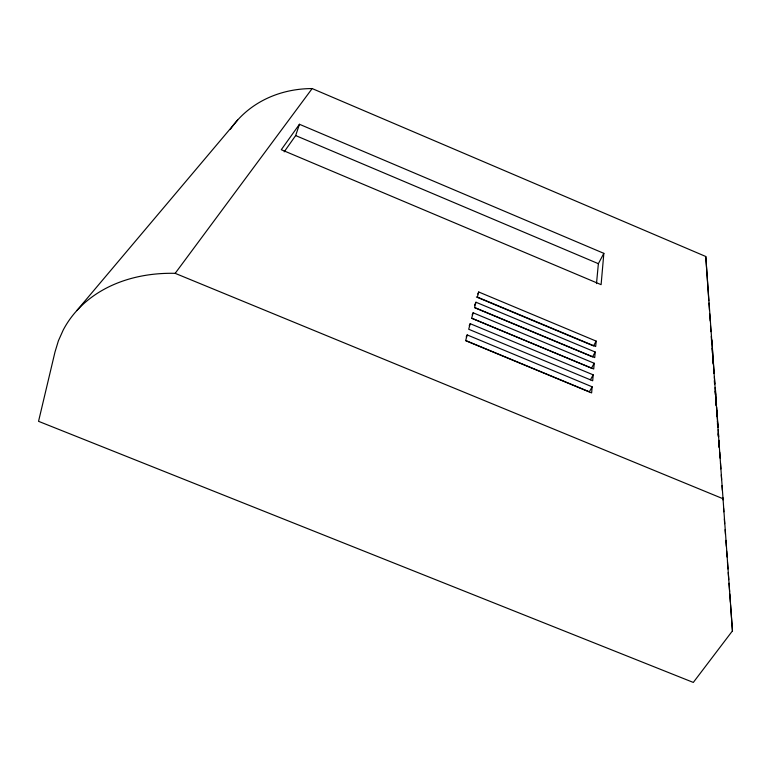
<?xml version="1.0" encoding="UTF-8"?>
<svg xmlns="http://www.w3.org/2000/svg" width="771" height="771" viewBox="0 0 771 771"><rect width="100%" height="100%" fill="white"/><g stroke="black" fill="none" stroke-linecap="round" stroke-linejoin="round"><path stroke-width="1.16" d="M592.157 386.811L591.627 392.931L465.636 340.676L467.187 334.922L592.157 386.811L589.352 391.784L465.838 340.56M593.207 374.851L592.687 380.778L468.71 329.256L470.204 323.685L593.207 374.851L590.441 379.785M594.219 363.257L593.718 369.01L471.679 318.192L473.134 312.795L594.219 363.257L591.492 368.152L471.842 318.336M595.202 352.01L594.72 357.59L474.56 307.475L475.967 302.232L595.202 352.01L592.513 356.867L474.714 307.735M596.166 341.11L595.684 346.516L477.355 297.076L478.724 291.997L596.166 341.11L593.506 345.919L476.382 296.98M603.847 253.351L601.101 284.663L281.28 149.709L299.447 124.276L603.847 253.351L598.373 263.682L596.494 283.603M284.171 151.839L295.659 135.571L299.447 124.276M477.789 293.992L478.724 291.997M474.55 305.258L475.967 302.232M472.17 314.828L473.134 312.795M469.231 325.738L470.204 323.685M466.204 336.994L467.187 334.922M175.171 273.339L312.159 88.569L705.773 256.492L732.45 630.89L693.312 682.431L38.55 421.323L54.992 352.019L58.403 340.782L63.203 330.055A157.882 120.999 27 0 1 175.171 273.339L723.516 498.943M76.849 310.578L237.603 120.083M295.659 135.571L598.373 263.682M713.541 369.858L713.801 373.434M714.312 380.585L714.572 384.16M715.093 391.302L715.353 394.877M715.873 402.019L716.124 405.594M716.644 412.745L716.905 416.311M717.425 423.462L717.685 427.038M718.196 434.179L718.37 436.559M718.977 444.906L719.15 447.286L718.929 443.691M723.564 508.224L723.824 511.79M724.335 518.941L724.682 523.702M725.116 529.658L725.463 534.419M725.897 540.375L726.321 546.331M726.668 551.092L727.101 557.048M727.448 561.818L727.959 568.959M728.219 572.535L728.74 579.676M729 583.252L729.607 591.588M729.771 593.969L730.378 602.305M730.551 604.695L732.45 630.89M715.536 390.299L716.51 404.592M716.673 406.972L718.052 427.221M718.206 429.601L718.697 436.752M718.938 440.328L719.42 447.469M719.748 452.24L720.153 458.196M720.48 462.957L720.885 468.913M721.29 474.869L721.608 479.629M722.022 485.585L722.34 490.356M722.832 497.497L722.986 499.878M711.845 339.809L714.119 373.241M714.37 376.826L714.852 383.987M715.102 387.572L715.584 394.733M715.912 399.513L716.317 405.479M716.644 410.259L717.049 416.224M717.377 421.005L717.782 426.97M718.196 432.945L718.437 436.531M705.773 256.492L708.8 300.651M708.954 303.042L709.445 310.202M709.696 313.778L710.178 320.938M710.505 325.709L710.92 331.684M711.238 336.455L711.652 342.42M712.057 348.386L712.385 353.166M712.789 359.132L713.117 363.902M230.211 129.518A115.207 100.452 32.1 0 1 312.159 88.569"/></g></svg>
